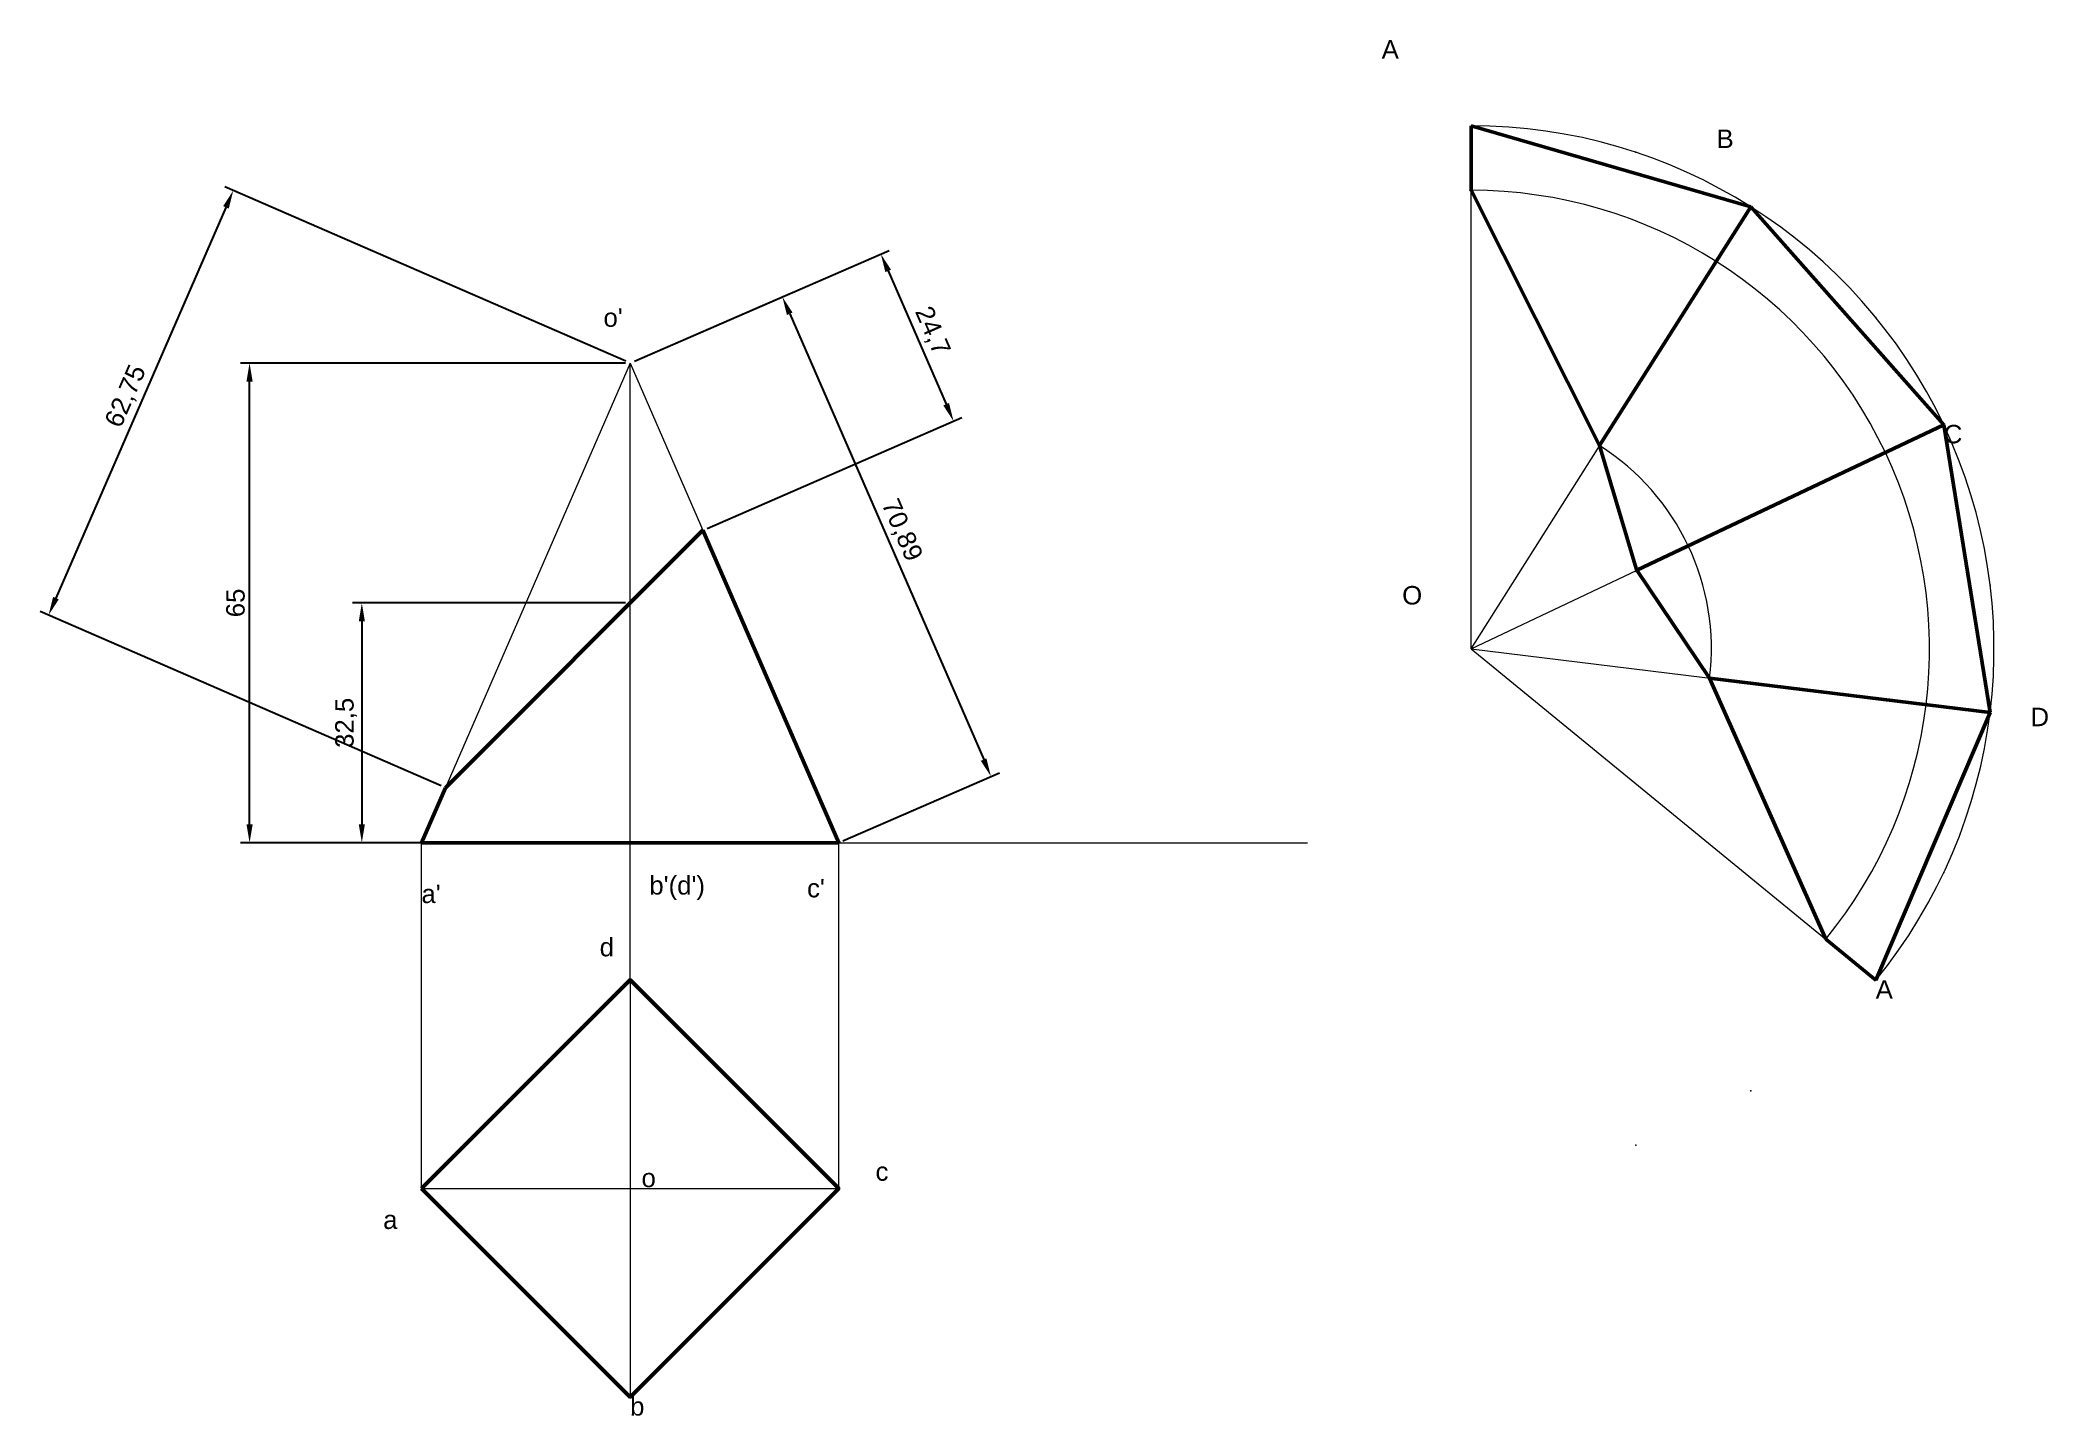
# Paper-space layout 'Layout6' of a CAD drawing. Header units: millimetres. Extents: x 5 to 277, y 19 to 206.
import ezdxf

# ---------------------------------------------------------------- set-up
doc = ezdxf.new("R2010")
doc.units = ezdxf.units.MM
doc.styles.get("Standard").update_dxf_attribs({"font": 'arial.ttf'})
doc.dimstyles.new('ISO-25', dxfattribs={"dimtxt": 2.5, "dimasz": 2.5, "dimexe": 1.25, "dimexo": 0.625, "dimtad": 1, "dimtxsty": 'Standard', "dimcen": 2.5, "dimadec": 0, "dimazin": 0, "dimtfac": 1, "dimtmove": 0, "dimatfit": 3, "dimfxl": 1, "dimarcsym": 0})

# ---------------------------------------------------------------- blocks, each defined once
blk = doc.blocks.new('*D36')
at = {"color": 0, "linetype": 'Continuous', "lineweight": -2, "transparency": 16777216}
for p, q in [((85.26, 162.22), (106.47, 171.44)), ((106.32, 168.65), (132.61, 108.24)), ((113.54, 97.22), (134.75, 106.44))]:
    blk.add_line(p, q, dxfattribs=at)
at = {"color": 0, "linetype": 'Continuous', "transparency": 16777216}
for points in [[(106.7, 168.82), (105.94, 168.49), (105.32, 170.95)], [(132.99, 108.4), (132.22, 108.07), (133.6, 105.95)]]:
    blk.add_solid(points, dxfattribs=at)
at = {"layer": 'Defpoints', "color": 0, "linetype": 'Continuous', "transparency": 16777216}
for p in [(84.68, 161.97), (133.6, 105.95), (112.97, 96.97)]:
    blk.add_point(p, dxfattribs=at)
at = {"color": 0, "linetype": 'Continuous', "lineweight": 20, "transparency": 16777216, "insert": (121.41, 139.29), "char_height": 2.5, "attachment_point": 5, "rotation": 293.5159}
blk.add_mtext('70,89', dxfattribs=at)
blk = doc.blocks.new('*D37')
at = {"color": 0, "linetype": 'Continuous', "lineweight": -2, "transparency": 16777216}
for p, q in [((84.06, 129.47), (47.07, 129.47)), ((48.32, 126.97), (48.32, 99.47)), ((84.06, 96.97), (47.07, 96.97))]:
    blk.add_line(p, q, dxfattribs=at)
at = {"color": 0, "linetype": 'Continuous', "transparency": 16777216}
for points in [[(47.9, 126.97), (48.73, 126.97), (48.32, 129.47)], [(47.9, 99.47), (48.73, 99.47), (48.32, 96.97)]]:
    blk.add_solid(points, dxfattribs=at)
at = {"layer": 'Defpoints', "color": 0, "linetype": 'Continuous', "transparency": 16777216}
for p in [(84.68, 129.47), (48.32, 96.97), (84.68, 96.97)]:
    blk.add_point(p, dxfattribs=at)
at = {"color": 0, "linetype": 'Continuous', "lineweight": 20, "transparency": 16777216, "insert": (46.19, 113.22), "char_height": 2.5, "attachment_point": 5, "rotation": 90}
blk.add_mtext('32,5', dxfattribs=at)
blk = doc.blocks.new('*D38')
at = {"color": 0, "linetype": 'Continuous', "lineweight": -2, "transparency": 16777216}
for p, q in [((84.06, 161.97), (31.85, 161.97)), ((33.1, 99.47), (33.1, 159.47)), ((84.06, 96.97), (31.85, 96.97))]:
    blk.add_line(p, q, dxfattribs=at)
at = {"color": 0, "linetype": 'Continuous', "transparency": 16777216}
for points in [[(32.68, 159.47), (33.52, 159.47), (33.1, 161.97)], [(32.68, 99.47), (33.52, 99.47), (33.1, 96.97)]]:
    blk.add_solid(points, dxfattribs=at)
at = {"layer": 'Defpoints', "color": 0, "linetype": 'Continuous', "transparency": 16777216}
for p in [(33.1, 161.97), (84.68, 161.97), (84.68, 96.97)]:
    blk.add_point(p, dxfattribs=at)
at = {"color": 0, "linetype": 'Continuous', "lineweight": 20, "transparency": 16777216, "insert": (31.2, 129.47), "char_height": 2.5, "attachment_point": 5, "rotation": 90}
blk.add_mtext('65', dxfattribs=at)
blk = doc.blocks.new('*D39')
at = {"color": 0, "linetype": 'Continuous', "lineweight": -2, "transparency": 16777216}
for p, q in [((84.11, 162.22), (29.75, 185.87)), ((29.9, 183.08), (6.86, 130.13)), ((59.07, 104.68), (4.71, 128.33))]:
    blk.add_line(p, q, dxfattribs=at)
at = {"color": 0, "linetype": 'Continuous', "transparency": 16777216}
for points in [[(29.52, 183.24), (30.28, 182.91), (30.9, 185.37)], [(6.47, 130.29), (7.24, 129.96), (5.86, 127.83)]]:
    blk.add_solid(points, dxfattribs=at)
at = {"layer": 'Defpoints', "color": 0, "linetype": 'Continuous', "transparency": 16777216}
for p in [(84.68, 161.97), (5.86, 127.83), (59.65, 104.43)]:
    blk.add_point(p, dxfattribs=at)
at = {"color": 0, "linetype": 'Continuous', "lineweight": 20, "transparency": 16777216, "insert": (16.43, 157.45), "char_height": 2.5, "attachment_point": 5, "rotation": 66.4841}
blk.add_mtext('62,75', dxfattribs=at)
blk = doc.blocks.new('*D40')
at = {"color": 0, "linetype": 'Continuous', "lineweight": -2, "transparency": 16777216}
for p, q in [((85.26, 162.22), (119.81, 177.25)), ((119.67, 174.46), (127.52, 156.4)), ((95.11, 139.57), (129.67, 154.61))]:
    blk.add_line(p, q, dxfattribs=at)
at = {"color": 0, "linetype": 'Continuous', "transparency": 16777216}
for points in [[(120.05, 174.63), (119.28, 174.3), (118.67, 176.75)], [(127.91, 156.57), (127.14, 156.23), (128.52, 154.11)]]:
    blk.add_solid(points, dxfattribs=at)
at = {"layer": 'Defpoints', "color": 0, "linetype": 'Continuous', "transparency": 16777216}
for p in [(84.68, 161.97), (128.52, 154.11), (94.54, 139.32)]:
    blk.add_point(p, dxfattribs=at)
at = {"color": 0, "linetype": 'Continuous', "lineweight": 20, "transparency": 16777216, "insert": (125.55, 166.28), "char_height": 2.5, "attachment_point": 5, "rotation": 293.5159}
blk.add_mtext('24,7', dxfattribs=at)

psp = doc.layouts.new('Layout6')

# ---------------------------------------------------------------- linework, layer by layer
at = {"linetype": 'Continuous', "lineweight": 20}
for p, q in [((198.681, 123.256), (198.681, 194.146)), ((198.681, 123.256), (236.592, 183.157)), ((84.684, 161.966), (56.399, 96.966)), ((84.684, 96.966), (84.684, 161.966)), ((84.684, 161.966), (112.968, 96.966)), ((198.681, 123.256), (262.75, 153.598)), ((94.538, 139.32), (59.647, 104.429)), ((198.681, 123.256), (269.045, 114.631)), ((198.681, 123.256), (253.525, 78.339)), ((33.359, 96.966), (176.501, 96.966)), ((56.399, 50.124), (56.399, 96.966)), ((84.684, 78.408), (84.684, 96.966)), ((112.968, 50.124), (112.968, 96.966)), ((84.684, 78.408), (84.684, 21.839)), ((56.399, 50.124), (112.968, 50.124))]:
    psp.add_line(p, q, dxfattribs=at)
at = {"linetype": 'Continuous', "lineweight": 50}
for p, q in [((198.681, 194.146), (198.681, 185.389)), ((236.592, 183.157), (198.681, 194.146)), ((198.681, 185.389), (198.609, 185.553)), ((198.681, 186.006), (198.681, 185.389)), ((198.681, 185.389), (216.104, 150.784)), ((216.104, 150.784), (236.592, 183.157)), ((236.592, 183.157), (262.75, 153.598)), ((221.131, 133.888), (262.75, 153.598)), ((262.75, 153.598), (269.045, 114.631)), ((221.197, 133.663), (216.104, 150.784)), ((94.538, 139.32), (59.647, 104.429)), ((112.968, 96.966), (94.538, 139.32)), ((221.131, 133.888), (231.018, 119.293)), ((246.75, 83.887), (231.018, 119.293)), ((231.018, 119.293), (269.045, 114.631)), ((269.045, 114.631), (253.525, 78.339)), ((59.647, 104.429), (56.399, 96.966)), ((56.399, 96.966), (112.968, 96.966)), ((253.525, 78.339), (246.75, 83.887))]:
    psp.add_line(p, q, dxfattribs=at)
psp.add_lwpolyline([(56.399, 50.124), (84.684, 21.839), (112.968, 50.124), (84.684, 78.408)], close=True, dxfattribs=at)
at = {"linetype": 'Continuous', "lineweight": 20}
for radius, start, end in [(70.89, 320.6824, 90), (62.133, 320.6824, 90), (32.578, 57.79369, 57.93925), (32.578, 353.0118, 57.6706)]:
    psp.add_arc((198.681, 123.256), radius, start, end, dxfattribs=at)
for p in [(221.002, 190.54), (236.592, 183.157), (236.592, 183.157), (253.525, 168.173), (262.75, 153.598), (262.75, 153.598), (269.045, 131.881), (269.045, 114.631), (269.045, 114.631), (262.75, 92.915), (253.525, 78.339), (253.525, 78.339), (236.592, 63.355), (221.002, 55.972), (221.002, 55.972)]:
    psp.add_point(p, dxfattribs=at)

# ---------------------------------------------------------------- texts
at = {"linetype": 'Continuous', "lineweight": 50, "char_height": 2.5, "attachment_point": 1}
for s, width, insert in [('A', 18.82768, (186.559, 205.736)), ('B', 20.78953, (231.952, 193.622)), ('C', 7.88922, (262.75, 153.598)), ('^IO', 15.4748, (179.338, 131.762))]:
    psp.add_mtext_dynamic_manual_height_columns(s, width=width, gutter_width=12.5, heights=[0], dxfattribs=dict(at, insert=insert))
at = {"linetype": 'Continuous', "lineweight": 20, "char_height": 2.5, "attachment_point": 1}
for s, width, insert in [("o'", 3.61079, (81.073, 169.393)), ('D', 13.92732, (274.508, 115.266)), ("b'(d')", 6.42036, (87.29, 92.451)), ("a'", 9.97242, (56.399, 91.295)), ("c'", 14.70106, (108.67, 92.069)), ('d', 4.12661, (80.557, 84.078)), ('A', 23.30402, (253.525, 78.339)), ('o', 10.39691, (86.228, 52.799)), ('c', 11.86402, (117.954, 53.664)), ('a', 19.3327, (51.209, 47.127)), ('b', 19.34351, (84.684, 21.839))]:
    psp.add_mtext_dynamic_manual_height_columns(s, width=width, gutter_width=12.5, heights=[0], dxfattribs=dict(at, insert=insert))

# ---------------------------------------------------------------- dimensions: what is measured, and where the dimension line sits
at = {"linetype": 'Continuous', "lineweight": 20}
for p2, distance, picture, middle in [((59.647, 104.429), -58.659, '*D39', (16.427, 157.451)), ((94.538, 139.32), 37.063, '*D40', (125.546, 166.28)), ((112.968, 96.966), 22.506, '*D36', (121.413, 139.294))]:
    dim = psp.add_aligned_dim(p1=(84.684, 161.966), p2=p2, distance=distance, dimstyle='ISO-25', dxfattribs=at)
    dim.commit()
    dim.dimension.update_dxf_attribs({"geometry": picture, "text_midpoint": middle})
for base, p1, p2, picture, middle in [((33.101, 161.966), (84.684, 96.966), (84.684, 161.966), '*D38', (31.199, 129.466)), ((48.318, 96.966), (84.684, 129.466), (84.684, 96.966), '*D37', (46.19, 113.216))]:
    dim = psp.add_linear_dim(base=base, p1=p1, p2=p2, angle=90, dimstyle='ISO-25', dxfattribs=at)
    dim.commit()
    dim.dimension.update_dxf_attribs({"geometry": picture, "text_midpoint": middle})

doc.saveas('drawing.dxf')
